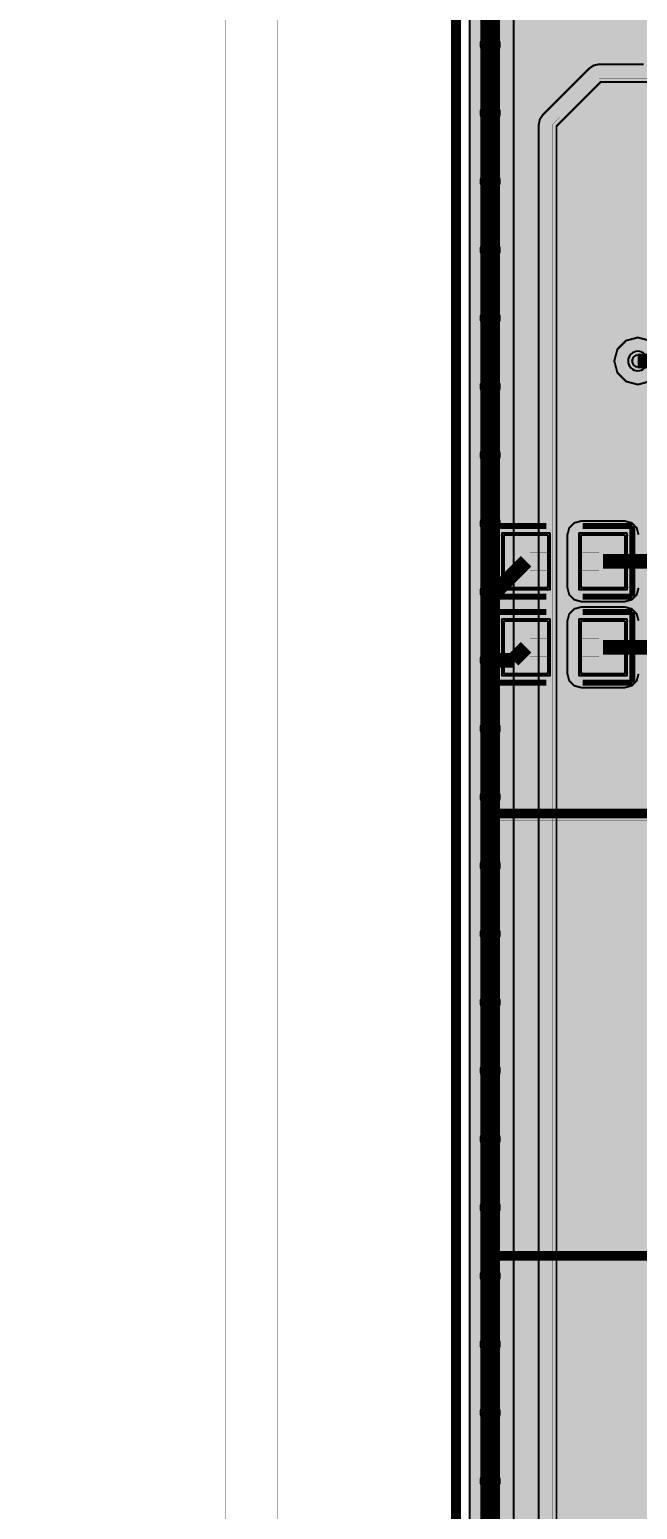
# Model space of a CAD drawing. Header units: millimetres. Extents: x -61 to 56, y -72 to 70.
# Drawn here: x -61.08 to -45.29, y 1.66 to 40.12 of the extents above; entities that cross this region are included whole.
import ezdxf

# ---------------------------------------------------------------- set-up
doc = ezdxf.new("R2010")
doc.units = ezdxf.units.MM
doc.header["$MEASUREMENT"] = 0
for name, color, linetype, true_color in [('02GND', 7, 'Continuous', 0x999966), ('03POWER', 7, 'Continuous', 0x008000), ('Board-Outline-Layer', 7, 'Continuous', 0xff00ff), ('Bottom-Layer', 7, 'Continuous', 0x0000ff), ('Document-Layer', 7, 'Continuous', 0xffffff), ('Hole-Layer', 7, 'Continuous', 0x222222), ('Multi-Layer', 7, 'Continuous', 0xc0c0c0), ('Top-Layer', 7, 'Continuous', 0xff0000), ('Top-Paste-Mask-Layer', 7, 'Continuous', 0x808080), ('Top-Silkscreen-Layer', 7, 'Continuous', 0xffcc00), ('Top-Solder-Mask-Layer', 7, 'Continuous', 0x800080)]:
    doc.layers.add(name, color=color, linetype=linetype, true_color=true_color)

msp = doc.modelspace()

# ---------------------------------------------------------------- hatches: boundary and pattern name
at = {"layer": '02GND'}
msp.add_hatch(color=256, dxfattribs=at).paths.add_polyline_path([(-49.642, 52.153), (49.642, 52.153), (49.642, -62.142), (-49.642, -62.142)])
at = {"layer": '03POWER'}
for points in [[(48.499, -56.042), (48.581, -56.348), (48.806, -56.572), (49.112, -56.654), (49.418, -56.571), (49.642, -56.346), (49.642, -62.142), (44.192, -62.142), (44.393, -61.957), (44.493, -61.703), (44.472, -61.43), (45.189, -61.704), (45.95, -61.804), (46.713, -61.727), (47.438, -61.475), (48.085, -61.064), (48.62, -60.514), (49.014, -59.855), (49.245, -59.123), (49.302, -58.358), (49.18, -57.601), (48.887, -56.892), (48.438, -56.269), (47.858, -55.767), (47.177, -55.412), (46.434, -55.224), (45.666, -55.212), (44.917, -55.378), (44.226, -55.712), (43.631, -56.196), (43.164, -56.805), (42.849, -57.504), (42.704, -58.258), (42.737, -59.024), (42.946, -59.763), (43.32, -60.433), (43.838, -60.999), (-43.362, -60.999), (-43.621, -61.056), (-43.831, -61.218), (-43.953, -61.453), (-43.964, -61.718), (-43.863, -61.963), (-43.667, -62.142), (-49.642, -62.142), (-49.642, -56.582), (-49.433, -56.797), (-49.148, -56.888), (-48.853, -56.832), (-49.162, -57.541), (-49.298, -58.303), (-49.253, -59.075), (-49.03, -59.816), (-48.641, -60.484), (-48.107, -61.044), (-47.458, -61.464), (-46.728, -61.722), (-45.959, -61.803), (-45.192, -61.703), (-44.469, -61.428), (-43.83, -60.992), (-43.31, -60.419), (-42.937, -59.741), (-42.732, -58.995), (-42.707, -58.222), (-42.861, -57.464), (-43.188, -56.763), (-43.668, -56.157), (-44.277, -55.679), (-44.979, -55.356), (-45.738, -55.205), (-46.511, -55.234), (-47.256, -55.443), (-47.932, -55.818), (-48.502, -56.341), (-48.5, -56.309), (-48.499, -56.277), (-48.499, 51.315), (-19.403, 51.315), (-19.629, 51.144), (-19.755, 50.889), (-19.751, 50.604), (-19.619, 50.352), (-19.388, 50.187), (-19.658, 49.977), (-19.773, 49.655), (-19.698, 49.322), (-19.455, 49.081), (-19.684, 48.858), (-19.769, 48.551), (-19.689, 48.242), (-19.463, 48.016), (-19.155, 47.934), (-18.847, 48.018), (-18.624, 48.246), (-18.545, 48.556), (-18.633, 48.863), (-18.864, 49.083), (-18.625, 49.324), (-18.551, 49.655), (-18.665, 49.975), (-18.931, 50.185), (-18.698, 50.349), (-18.565, 50.601), (-18.56, 50.887), (-18.685, 51.143), (-18.912, 51.315), (48.426, 51.315), (48.499, 51.242)], [(-38.803, 15.502), (-38.492, 15.394), (-38.17, 15.462), (-37.93, 15.687), (-37.841, 16.004), (-37.93, 16.322), (-38.17, 16.547), (-38.492, 16.615), (-38.803, 16.507), (-38.803, 28.716), (-36.173, 31.345), (-36.013, 31.073), (-35.739, 30.917), (-35.424, 30.918), (-35.151, 31.076), (-34.993, 31.349), (-34.992, 31.665), (-35.148, 31.939), (-35.42, 32.099), (-33.88, 33.638), (-33.802, 33.755), (-33.775, 33.892), (-33.775, 38.431), (-33.802, 38.568), (-33.88, 38.684), (-34.114, 38.918), (-33.866, 39.163), (-33.791, 39.504), (-33.915, 39.83), (-34.197, 40.035), (-34.545, 40.053), (-34.847, 39.878), (-35.004, 39.567), (-34.966, 39.221), (-38.918, 39.221), (-38.872, 39.515), (-38.972, 39.797), (-39.193, 39.998), (-39.482, 40.07), (-39.771, 39.998), (-39.992, 39.797), (-40.091, 39.515), (-40.046, 39.221), (-43.998, 39.221), (-43.952, 39.515), (-44.052, 39.797), (-44.273, 39.998), (-44.562, 40.07), (-44.851, 39.998), (-45.072, 39.797), (-45.171, 39.515), (-45.126, 39.221), (-46.283, 39.221), (-46.42, 39.193), (-46.536, 39.116), (-47.743, 37.909), (-47.821, 37.792), (-47.848, 37.655), (-47.848, -24.451), (-47.821, -24.588), (-47.743, -24.704), (-46.326, -26.121), (-46.21, -26.198), (-46.073, -26.226), (-40.603, -26.226), (-40.466, -26.198), (-40.35, -26.121), (-38.908, -24.678), (-38.83, -24.562), (-38.803, -24.425), (-38.803, -21.084), (-38.42, -20.934), (-38.109, -20.664), (-37.907, -20.305), (-37.837, -19.9), (-37.907, -19.495), (-38.109, -19.136), (-38.42, -18.866), (-38.803, -18.716)], [(-47.388, -24.408), (-47.388, -21.108), (-45.815, -21.108), (-45.636, -21.06), (-45.505, -20.929), (-45.457, -20.75), (-45.457, -19.05), (-45.505, -18.871), (-45.636, -18.74), (-45.815, -18.692), (-47.388, -18.692), (-47.388, 37.613), (-46.241, 38.761), (-34.607, 38.761), (-34.235, 38.389), (-34.235, 34.967), (-34.579, 34.964), (-34.867, 34.776), (-35.008, 34.463), (-34.958, 34.123), (-34.733, 33.863), (-34.403, 33.766), (-38.87, 29.299), (-38.947, 29.597), (-39.16, 29.819), (-39.454, 29.91), (-39.755, 29.846), (-39.987, 29.645), (-40.091, 29.355), (-40.042, 29.052), (-39.852, 28.81), (-39.568, 28.692), (-39.262, 28.727), (-39.262, 9.55), (-39.554, 9.586), (-39.829, 9.483), (-40.024, 9.263), (-40.094, 8.978), (-40.024, 8.693), (-39.829, 8.474), (-39.554, 8.37), (-39.262, 8.407), (-39.262, 4.47), (-39.554, 4.506), (-39.829, 4.403), (-40.024, 4.183), (-40.094, 3.898), (-40.024, 3.613), (-39.829, 3.394), (-39.554, 3.29), (-39.262, 3.327), (-39.262, -0.61), (-39.554, -0.574), (-39.829, -0.677), (-40.024, -0.897), (-40.094, -1.182), (-40.024, -1.467), (-39.829, -1.686), (-39.554, -1.79), (-39.262, -1.753), (-39.262, -5.801), (-39.575, -5.673), (-39.909, -5.731), (-40.16, -5.957), (-40.254, -6.282), (-40.16, -6.607), (-39.909, -6.833), (-39.575, -6.891), (-39.262, -6.763), (-39.262, -8.205), (-39.576, -8.073), (-39.911, -8.128), (-40.165, -8.354), (-40.26, -8.681), (-40.165, -9.007), (-39.911, -9.233), (-39.576, -9.289), (-39.262, -9.157), (-39.262, -10.77), (-39.587, -10.739), (-39.881, -10.878), (-40.063, -11.149), (-40.08, -11.474), (-40.536, -11.255), (-41.039, -11.193), (-41.535, -11.296), (-41.971, -11.553), (-42.303, -11.936), (-42.494, -12.405), (-42.524, -12.911), (-42.39, -13.4), (-42.107, -13.82), (-41.704, -14.126), (-41.224, -14.288), (-40.718, -14.287), (-40.238, -14.124), (-39.837, -13.815), (-39.555, -13.394), (-39.424, -12.905), (-39.456, -12.399), (-39.649, -11.931), (-39.454, -11.953), (-39.262, -11.913), (-39.262, -15.85), (-39.369, -15.82), (-39.479, -15.81), (-39.714, -15.333), (-40.095, -14.963), (-40.578, -14.743), (-41.108, -14.698), (-41.621, -14.833), (-42.06, -15.132), (-42.372, -15.562), (-42.522, -16.072), (-42.492, -16.602), (-42.286, -17.091), (-41.927, -17.483), (-41.457, -17.731), (-40.932, -17.808), (-40.411, -17.703), (-39.956, -17.429), (-39.619, -17.019), (-39.439, -17.033), (-39.262, -16.993), (-39.262, -18.712), (-39.654, -18.857), (-39.973, -19.126), (-40.181, -19.489), (-40.253, -19.9), (-40.181, -20.311), (-39.973, -20.674), (-39.654, -20.943), (-39.262, -21.088), (-39.262, -24.383), (-39.619, -24.739), (-39.519, -24.222), (-39.598, -23.702), (-39.845, -23.237), (-40.233, -22.881), (-40.717, -22.674), (-41.242, -22.641), (-41.749, -22.784), (-42.179, -23.088), (-42.483, -23.518), (-42.626, -24.025), (-42.593, -24.55), (-42.387, -25.035), (-42.031, -25.423), (-41.566, -25.67), (-41.045, -25.748), (-40.528, -25.648), (-40.645, -25.766), (-46.031, -25.766)], [(-45.887, 31.509), (-45.805, 31.203), (-45.581, 30.979), (-45.275, 30.897), (-44.969, 30.979), (-44.745, 31.203), (-44.663, 31.509), (-44.745, 31.815), (-44.969, 32.039), (-45.275, 32.121), (-45.581, 32.039), (-45.805, 31.815)]]:
    msp.add_hatch(color=256, dxfattribs=at).paths.add_polyline_path(points)
at = {"layer": 'Bottom-Layer'}
msp.add_hatch(color=256, dxfattribs=at).paths.add_polyline_path([(-49.642, -62.142), (-49.642, 52.153), (49.642, 52.153), (49.642, -62.142)])
at = {"layer": 'Document-Layer'}
msp.add_hatch(color=256, dxfattribs=at).paths.add_polyline_path([(-39.8, 19.573), (-48.873, 19.573), (-48.873, 8.427), (-39.8, 8.427), (-39.69, 8.364), (-39.69, 8.237), (-39.8, 8.173), (-49, 8.173), (-49.09, 8.21), (-49.127, 8.3), (-49.127, 19.7), (-49.09, 19.79), (-49, 19.827), (-39.8, 19.827), (-39.69, 19.764), (-39.69, 19.637)])
msp.add_hatch(color=256, dxfattribs=at).paths.add_polyline_path([(-39.8, 19.573), (-48.873, 19.573), (-48.873, 8.427), (-39.8, 8.427), (-39.69, 8.364), (-39.69, 8.237), (-39.8, 8.173), (-49, 8.173), (-49.09, 8.21), (-49.127, 8.3), (-49.127, 19.7), (-49.09, 19.79), (-49, 19.827), (-39.8, 19.827), (-39.69, 19.764), (-39.69, 19.637)])
at = {"layer": 'Top-Layer'}
for points in [[(-49.642, -62.142), (-49.642, 52.153), (49.642, 52.153), (49.642, -62.142)], [(-43.206, 30.511), (-44.578, 29.138), (-44.697, 28.96), (-44.739, 28.75), (-44.739, 27.35), (-44.756, 27.35), (-44.935, 27.302), (-45.067, 27.171), (-45.114, 26.992), (-45.114, 26.852), (-45.256, 26.852), (-45.256, 26.992), (-45.304, 27.171), (-45.435, 27.302), (-45.614, 27.35), (-46.746, 27.35), (-46.925, 27.302), (-47.057, 27.171), (-47.105, 26.992), (-47.105, 25.615), (-47.057, 25.435), (-46.925, 25.304), (-46.746, 25.256), (-45.614, 25.256), (-45.435, 25.304), (-45.304, 25.435), (-45.256, 25.615), (-45.256, 25.754), (-45.114, 25.754), (-45.114, 25.615), (-45.067, 25.435), (-44.935, 25.304), (-44.756, 25.256), (-43.778, 25.256), (-43.919, 25.115), (-44.756, 25.115), (-44.935, 25.067), (-45.067, 24.936), (-45.114, 24.757), (-45.114, 24.617), (-45.256, 24.617), (-45.256, 24.757), (-45.304, 24.936), (-45.435, 25.067), (-45.614, 25.115), (-46.746, 25.115), (-46.925, 25.067), (-47.057, 24.936), (-47.105, 24.757), (-47.105, 23.38), (-47.057, 23.2), (-46.925, 23.069), (-46.746, 23.021), (-45.614, 23.021), (-45.435, 23.069), (-45.304, 23.2), (-45.256, 23.38), (-45.256, 23.519), (-45.114, 23.519), (-45.114, 23.38), (-45.067, 23.2), (-44.935, 23.069), (-44.756, 23.021), (-43.624, 23.021), (-43.445, 23.069), (-43.314, 23.2), (-43.266, 23.38), (-43.266, 24.217), (-43.114, 24.368), (-43.114, 23.38), (-43.067, 23.2), (-42.935, 23.069), (-42.756, 23.021), (-42.739, 23.021), (-42.739, 22.328), (-42.697, 22.118), (-42.578, 21.94), (-39.882, 19.244), (-39.704, 19.126), (-39.494, 19.084), (-38.832, 19.084), (-38.558, 19.02), (-38.285, 19.086), (-38.069, 19.267), (-37.958, 19.525), (-37.973, 19.805), (-38.112, 20.049), (-38.002, 20.049), (-37.823, 20.097), (-37.692, 20.228), (-37.644, 20.408), (-37.644, 21.785), (-37.692, 21.964), (-37.823, 22.095), (-38.002, 22.143), (-38.019, 22.143), (-38.019, 22.285), (-37.863, 22.285), (-37.684, 22.333), (-37.553, 22.464), (-37.505, 22.643), (-37.505, 23.993), (-37.553, 24.172), (-37.684, 24.303), (-37.863, 24.351), (-38.266, 24.351), (-38.266, 25.074), (-38.197, 25.235), (-38.173, 25.408), (-38.173, 26.79), (-38.251, 27.097), (-38.466, 27.329), (-38.767, 27.43), (-39.079, 27.376), (-39.327, 27.178), (-39.45, 26.887), (-39.574, 27.178), (-39.822, 27.376), (-40.134, 27.43), (-40.434, 27.329), (-40.649, 27.097), (-40.727, 26.79), (-40.727, 26.233), (-41.256, 25.704), (-41.266, 25.704), (-41.266, 26.992), (-41.357, 27.23), (-41.583, 27.347), (-41.635, 27.687), (-41.861, 27.945), (-42.19, 28.041), (-42.52, 27.945), (-42.745, 27.687), (-42.797, 27.347), (-43.023, 27.23), (-43.114, 26.992), (-43.114, 25.704), (-43.191, 25.697), (-43.266, 25.679), (-43.266, 26.992), (-43.314, 27.171), (-43.445, 27.302), (-43.624, 27.35), (-43.641, 27.35), (-43.641, 28.523), (-42.59, 29.574), (-39.265, 29.574), (-39.055, 29.616), (-38.877, 29.735), (-38.427, 30.185), (-38.331, 30.315), (-38.276, 30.468), (-38.226, 30.561), (-38.192, 30.661), (-38.159, 30.545), (-38.09, 30.447), (-37.923, 30.28), (-37.806, 30.203), (-37.669, 30.175), (-37.437, 30.175), (-37.3, 30.203), (-37.184, 30.28), (-37.16, 30.304), (-37.091, 30.364), (-37.031, 30.433), (-37.003, 30.461), (-36.934, 30.558), (-36.901, 30.673), (-36.76, 30.398), (-36.508, 30.22), (-36.202, 30.18), (-35.912, 30.288), (-35.707, 30.519), (-35.633, 30.818), (-35.633, 30.897), (-35.584, 30.897), (-35.277, 30.979), (-35.053, 31.203), (-34.971, 31.509), (-35.053, 31.815), (-35.277, 32.039), (-35.584, 32.121), (-35.633, 32.121), (-35.633, 32.2), (-35.711, 32.507), (-35.926, 32.739), (-36.225, 32.84), (-34.194, 34.872), (-34.116, 34.988), (-34.089, 35.125), (-34.089, 37.406), (-34.116, 37.543), (-34.194, 37.659), (-34.386, 37.85), (-34.502, 37.928), (-34.639, 37.955), (-37.712, 37.955), (-37.849, 37.928), (-37.966, 37.85), (-38.141, 37.675), (-38.219, 37.559), (-38.246, 37.421), (-38.246, 32.498), (-38.46, 32.735), (-38.761, 32.84), (-39.075, 32.787), (-39.325, 32.59), (-39.45, 32.297), (-39.574, 32.589), (-39.822, 32.786), (-40.134, 32.841), (-40.434, 32.739), (-40.649, 32.507), (-40.727, 32.2), (-40.727, 32.121), (-41.127, 32.121), (-41.127, 32.184), (-41.175, 32.363), (-41.306, 32.494), (-41.485, 32.542), (-42.895, 32.542), (-43.074, 32.494), (-43.205, 32.363), (-43.253, 32.184), (-43.253, 30.834), (-43.223, 30.689), (-43.136, 30.569), (-43.172, 30.541)], [(-47.614, 26.992), (-47.614, 25.615), (-48.746, 25.615), (-48.746, 26.992)], [(-45.614, 26.992), (-45.614, 25.615), (-46.746, 25.615), (-46.746, 26.992)], [(-47.614, 24.757), (-47.614, 23.38), (-48.746, 23.38), (-48.746, 24.757)], [(-45.614, 24.757), (-45.614, 23.38), (-46.746, 23.38), (-46.746, 24.757)]]:
    msp.add_hatch(color=256, dxfattribs=at).paths.add_polyline_path(points)
at = {"layer": 'Top-Paste-Mask-Layer'}
for points in [[(-47.63, 26.943), (-47.63, 26.523), (-48.075, 26.523), (-48.075, 26.073), (-47.635, 26.073), (-47.63, 25.663), (-47.68, 25.613), (-48.83, 25.613), (-48.88, 25.663), (-48.88, 26.943), (-48.83, 26.993), (-47.68, 26.993)], [(-47.63, 26.943), (-47.63, 26.523), (-48.075, 26.523), (-48.075, 26.073), (-47.635, 26.073), (-47.63, 25.663), (-47.68, 25.613), (-48.83, 25.613), (-48.88, 25.663), (-48.88, 26.943), (-48.83, 26.993), (-47.68, 26.993)], [(-45.48, 26.943), (-45.48, 25.663), (-45.53, 25.613), (-46.68, 25.613), (-46.73, 25.663), (-46.735, 26.073), (-46.285, 26.073), (-46.285, 26.523), (-46.725, 26.523), (-46.73, 26.943), (-46.68, 26.993), (-45.53, 26.993)], [(-45.48, 26.943), (-45.48, 25.663), (-45.53, 25.613), (-46.68, 25.613), (-46.73, 25.663), (-46.735, 26.073), (-46.285, 26.073), (-46.285, 26.523), (-46.725, 26.523), (-46.73, 26.943), (-46.68, 26.993), (-45.53, 26.993)], [(-47.63, 24.708), (-47.63, 24.288), (-48.075, 24.288), (-48.075, 23.838), (-47.635, 23.838), (-47.63, 23.428), (-47.68, 23.378), (-48.83, 23.378), (-48.88, 23.428), (-48.88, 24.708), (-48.83, 24.758), (-47.68, 24.758)], [(-47.63, 24.708), (-47.63, 24.288), (-48.075, 24.288), (-48.075, 23.838), (-47.635, 23.838), (-47.63, 23.428), (-47.68, 23.378), (-48.83, 23.378), (-48.88, 23.428), (-48.88, 24.708), (-48.83, 24.758), (-47.68, 24.758)], [(-45.48, 24.708), (-45.48, 23.428), (-45.53, 23.378), (-46.68, 23.378), (-46.73, 23.428), (-46.735, 23.838), (-46.285, 23.838), (-46.285, 24.288), (-46.725, 24.288), (-46.73, 24.708), (-46.68, 24.758), (-45.53, 24.758)], [(-45.48, 24.708), (-45.48, 23.428), (-45.53, 23.378), (-46.68, 23.378), (-46.73, 23.428), (-46.735, 23.838), (-46.285, 23.838), (-46.285, 24.288), (-46.725, 24.288), (-46.73, 24.708), (-46.68, 24.758), (-45.53, 24.758)]]:
    msp.add_hatch(color=256, dxfattribs=at).paths.add_polyline_path(points)
at = {"layer": 'Top-Solder-Mask-Layer'}
for points in [[(-47.563, 27.042), (-47.563, 25.564), (-48.797, 25.564), (-48.797, 27.042)], [(-45.563, 27.042), (-45.563, 25.564), (-46.797, 25.564), (-46.797, 27.042)], [(-47.563, 24.807), (-47.563, 23.329), (-48.797, 23.329), (-48.797, 24.807)], [(-45.563, 24.807), (-45.563, 23.329), (-46.797, 23.329), (-46.797, 24.807)]]:
    msp.add_hatch(color=256, dxfattribs=at).paths.add_polyline_path(points)

# ---------------------------------------------------------------- linework, layer by layer
at = {"layer": '02GND'}
for points, const_width in [([(-55.987, -65.689), (-55.987, 65.092), (56.11, 65.092), (56.11, -65.689)], 0.00508), ([(-49.642, 52.153), (49.642, 52.153), (49.642, -62.142), (-49.642, -62.142)], 0.0508)]:
    msp.add_lwpolyline(points, close=True, dxfattribs=dict(at, const_width=const_width))
at = {"layer": '03POWER'}
for points, const_width in [([(-61.075, -68.281), (-61.075, 70.393), (53.654, 70.393), (53.654, -68.281)], 0.00508), ([(-40.603, -25.867), (-46.073, -25.867), (-47.49, -24.451), (-47.49, 37.655), (-46.283, 38.862), (-34.565, 38.862), (-34.133, 38.431), (-34.133, 33.892), (-39.161, 28.864), (-39.161, -24.425)], 0.00508), ([(-45.887, 31.509), (-45.805, 31.203), (-45.581, 30.979), (-45.275, 30.897), (-44.969, 30.979), (-44.745, 31.203), (-44.663, 31.509), (-44.745, 31.815), (-44.969, 32.039), (-45.275, 32.121), (-45.581, 32.039), (-45.805, 31.815)], 0.0508)]:
    msp.add_lwpolyline(points, close=True, dxfattribs=dict(at, const_width=const_width))
for points, const_width in [([(-48.499, -56.277), (-48.499, 51.315)], 0.0508), ([(-49.111, 41.513), (-49.111, 39.735)], 0.508), ([(-49.111, 39.735), (-49.111, 37.957)], 0.508), ([(-45.126, 39.221), (-46.283, 39.221), (-46.42, 39.193), (-46.536, 39.116), (-47.743, 37.909), (-47.821, 37.792), (-47.848, 37.655), (-47.848, -24.451)], 0.0508), ([(-47.388, -18.692), (-47.388, 37.613), (-46.241, 38.761), (-34.607, 38.761)], 0.0508), ([(-49.111, 37.957), (-49.111, 36.179)], 0.508), ([(-49.111, 36.179), (-49.111, 34.401)], 0.508), ([(-49.111, 34.401), (-49.111, 32.623)], 0.508), ([(-49.111, 32.623), (-49.111, 30.845)], 0.508), ([(-49.111, 30.845), (-49.111, 29.067)], 0.508), ([(-49.111, 29.067), (-49.111, 27.289)], 0.508), ([(-49.111, 27.289), (-49.111, 25.511)], 0.508), ([(-49.111, 25.511), (-49.111, 23.733)], 0.508), ([(-49.111, 23.733), (-49.111, 21.955)], 0.508), ([(-49.111, 21.955), (-49.111, 20.177)], 0.508), ([(-49.111, 20.177), (-49.111, 18.399)], 0.508), ([(-49.111, 18.399), (-49.111, 16.621)], 0.508), ([(-49.111, 16.621), (-49.111, 14.843)], 0.508), ([(-49.111, 14.843), (-49.111, 13.065)], 0.508), ([(-49.111, 13.065), (-49.111, 11.287)], 0.508), ([(-49.111, 11.287), (-49.111, 9.509)], 0.508), ([(-49.111, 9.509), (-49.111, 7.731)], 0.508), ([(-49.111, 7.731), (-49.111, 5.953)], 0.508), ([(-49.111, 5.953), (-49.111, 4.175)], 0.508), ([(-49.111, 4.175), (-49.111, 2.397)], 0.508), ([(-49.111, 2.397), (-49.111, 0.619)], 0.508)]:
    msp.add_lwpolyline(points, dxfattribs=dict(at, const_width=const_width))
at = {"layer": 'Board-Outline-Layer', "const_width": 0.254}
msp.add_lwpolyline([(-50, -62.5), (-50, 62.5), (50, 62.5), (50, -62.5)], close=True, dxfattribs=at)
at = {"layer": 'Bottom-Layer'}
for points, const_width in [([(-54.628, -65.079), (-54.628, 58.07), (53.522, 58.07), (53.522, -65.079)], 0.00508), ([(-49.642, -62.142), (-49.642, 52.153), (49.642, 52.153), (49.642, -62.142)], 0.0508)]:
    msp.add_lwpolyline(points, close=True, dxfattribs=dict(at, const_width=const_width))
at = {"layer": 'Document-Layer', "const_width": 0.00508}
msp.add_lwpolyline([(-39.8, 19.573), (-48.873, 19.573), (-48.873, 8.427), (-39.8, 8.427), (-39.69, 8.364), (-39.69, 8.237), (-39.8, 8.173), (-49, 8.173), (-49.09, 8.21), (-49.127, 8.3), (-49.127, 19.7), (-49.09, 19.79), (-49, 19.827), (-39.8, 19.827), (-39.69, 19.764), (-39.69, 19.637)], close=True, dxfattribs=at)
msp.add_lwpolyline([(-39.8, 19.573), (-48.873, 19.573), (-48.873, 8.427), (-39.8, 8.427), (-39.69, 8.364), (-39.69, 8.237), (-39.8, 8.173), (-49, 8.173), (-49.09, 8.21), (-49.127, 8.3), (-49.127, 19.7), (-49.09, 19.79), (-49, 19.827), (-39.8, 19.827), (-39.69, 19.764), (-39.69, 19.637)], close=True, dxfattribs=at)
at = {"layer": 'Hole-Layer'}
for points in [[(-49.264, 39.735, 1), (-48.959, 39.735, 1)], [(-49.264, 37.957, 1), (-48.959, 37.957, 1)], [(-49.264, 36.179, 1), (-48.959, 36.179, 1)], [(-49.264, 34.401, 1), (-48.959, 34.401, 1)], [(-49.264, 32.623, 1), (-48.959, 32.623, 1)], [(-45.428, 31.509, 1), (-45.123, 31.509, 1)], [(-49.264, 30.845, 1), (-48.959, 30.845, 1)], [(-49.264, 29.067, 1), (-48.959, 29.067, 1)], [(-49.264, 27.289, 1), (-48.959, 27.289, 1)], [(-49.264, 25.511, 1), (-48.959, 25.511, 1)], [(-49.264, 23.733, 1), (-48.959, 23.733, 1)], [(-49.264, 21.955, 1), (-48.959, 21.955, 1)], [(-49.264, 20.177, 1), (-48.959, 20.177, 1)], [(-49.264, 18.399, 1), (-48.959, 18.399, 1)], [(-49.264, 16.621, 1), (-48.959, 16.621, 1)], [(-49.264, 14.843, 1), (-48.959, 14.843, 1)], [(-49.264, 13.065, 1), (-48.959, 13.065, 1)], [(-49.264, 11.287, 1), (-48.959, 11.287, 1)], [(-49.264, 9.509, 1), (-48.959, 9.509, 1)], [(-49.264, 7.731, 1), (-48.959, 7.731, 1)], [(-49.264, 5.953, 1), (-48.959, 5.953, 1)], [(-49.264, 4.175, 1), (-48.959, 4.175, 1)], [(-49.264, 2.397, 1), (-48.959, 2.397, 1)]]:
    msp.add_lwpolyline(points, format="xyb", close=True, dxfattribs=at)
at = {"layer": 'Multi-Layer'}
for points in [[(-49.365, 39.735, 1), (-48.857, 39.735, 1)], [(-49.365, 37.957, 1), (-48.857, 37.957, 1)], [(-49.365, 36.179, 1), (-48.857, 36.179, 1)], [(-49.365, 34.401, 1), (-48.857, 34.401, 1)], [(-49.365, 32.623, 1), (-48.857, 32.623, 1)], [(-45.529, 31.509, 1), (-45.021, 31.509, 1)], [(-49.365, 30.845, 1), (-48.857, 30.845, 1)], [(-49.365, 29.067, 1), (-48.857, 29.067, 1)], [(-49.365, 27.289, 1), (-48.857, 27.289, 1)], [(-49.365, 25.511, 1), (-48.857, 25.511, 1)], [(-49.365, 23.733, 1), (-48.857, 23.733, 1)], [(-49.365, 21.955, 1), (-48.857, 21.955, 1)], [(-49.365, 20.177, 1), (-48.857, 20.177, 1)], [(-49.365, 18.399, 1), (-48.857, 18.399, 1)], [(-49.365, 16.621, 1), (-48.857, 16.621, 1)], [(-49.365, 14.843, 1), (-48.857, 14.843, 1)], [(-49.365, 13.065, 1), (-48.857, 13.065, 1)], [(-49.365, 11.287, 1), (-48.857, 11.287, 1)], [(-49.365, 9.509, 1), (-48.857, 9.509, 1)], [(-49.365, 7.731, 1), (-48.857, 7.731, 1)], [(-49.365, 5.953, 1), (-48.857, 5.953, 1)], [(-49.365, 4.175, 1), (-48.857, 4.175, 1)], [(-49.365, 2.397, 1), (-48.857, 2.397, 1)]]:
    msp.add_lwpolyline(points, format="xyb", close=True, dxfattribs=at)
at = {"layer": 'Top-Layer'}
for points, const_width in [([(-56.996, -72.447), (-56.996, 55.439), (53.522, 55.439), (53.522, -72.447)], 0.00508), ([(-49.642, -62.142), (-49.642, 52.153), (49.642, 52.153), (49.642, -62.142)], 0.0508)]:
    msp.add_lwpolyline(points, close=True, dxfattribs=dict(at, const_width=const_width))
for points, const_width in [([(-44.19, 31.509), (-45.275, 31.509)], 0.381), ([(-45.256, 26.992), (-45.304, 27.171), (-45.435, 27.302), (-45.614, 27.35), (-46.746, 27.35), (-46.925, 27.302), (-47.057, 27.171), (-47.105, 26.992), (-47.105, 25.615), (-47.057, 25.435), (-46.925, 25.304), (-46.746, 25.256), (-45.614, 25.256), (-45.435, 25.304), (-45.304, 25.435), (-45.256, 25.615)], 0.0508), ([(-48.18, 26.303), (-48.972, 25.511)], 0.381), ([(-46.18, 26.303), (-44.19, 26.303)], 0.381), ([(-48.972, 25.511), (-49.111, 25.511)], 0.381), ([(-45.256, 24.757), (-45.304, 24.936), (-45.435, 25.067), (-45.614, 25.115), (-46.746, 25.115), (-46.925, 25.067), (-47.057, 24.936), (-47.105, 24.757), (-47.105, 23.38), (-47.057, 23.2), (-46.925, 23.069), (-46.746, 23.021), (-45.614, 23.021), (-45.435, 23.069), (-45.304, 23.2), (-45.256, 23.38)], 0.0508), ([(-48.18, 24.068), (-48.515, 23.733)], 0.381), ([(-44.19, 24.068), (-46.18, 24.068)], 0.381), ([(-48.515, 23.733), (-49.111, 23.733)], 0.381)]:
    msp.add_lwpolyline(points, dxfattribs=dict(at, const_width=const_width))
for points in [[(-47.614, 26.992), (-47.614, 25.615), (-48.746, 25.615), (-48.746, 26.992)], [(-45.614, 26.992), (-45.614, 25.615), (-46.746, 25.615), (-46.746, 26.992)], [(-47.614, 24.757), (-47.614, 23.38), (-48.746, 23.38), (-48.746, 24.757)], [(-45.614, 24.757), (-45.614, 23.38), (-46.746, 23.38), (-46.746, 24.757)]]:
    msp.add_lwpolyline(points, close=True, dxfattribs=at)
at = {"layer": 'Top-Paste-Mask-Layer', "const_width": 0.00508}
for points in [[(-47.63, 26.943), (-47.63, 26.523), (-48.075, 26.523), (-48.075, 26.073), (-47.635, 26.073), (-47.63, 25.663), (-47.68, 25.613), (-48.83, 25.613), (-48.88, 25.663), (-48.88, 26.943), (-48.83, 26.993), (-47.68, 26.993)], [(-47.63, 26.943), (-47.63, 26.523), (-48.075, 26.523), (-48.075, 26.073), (-47.635, 26.073), (-47.63, 25.663), (-47.68, 25.613), (-48.83, 25.613), (-48.88, 25.663), (-48.88, 26.943), (-48.83, 26.993), (-47.68, 26.993)], [(-45.48, 26.943), (-45.48, 25.663), (-45.53, 25.613), (-46.68, 25.613), (-46.73, 25.663), (-46.735, 26.073), (-46.285, 26.073), (-46.285, 26.523), (-46.725, 26.523), (-46.73, 26.943), (-46.68, 26.993), (-45.53, 26.993)], [(-45.48, 26.943), (-45.48, 25.663), (-45.53, 25.613), (-46.68, 25.613), (-46.73, 25.663), (-46.735, 26.073), (-46.285, 26.073), (-46.285, 26.523), (-46.725, 26.523), (-46.73, 26.943), (-46.68, 26.993), (-45.53, 26.993)], [(-47.63, 24.708), (-47.63, 24.288), (-48.075, 24.288), (-48.075, 23.838), (-47.635, 23.838), (-47.63, 23.428), (-47.68, 23.378), (-48.83, 23.378), (-48.88, 23.428), (-48.88, 24.708), (-48.83, 24.758), (-47.68, 24.758)], [(-47.63, 24.708), (-47.63, 24.288), (-48.075, 24.288), (-48.075, 23.838), (-47.635, 23.838), (-47.63, 23.428), (-47.68, 23.378), (-48.83, 23.378), (-48.88, 23.428), (-48.88, 24.708), (-48.83, 24.758), (-47.68, 24.758)], [(-45.48, 24.708), (-45.48, 23.428), (-45.53, 23.378), (-46.68, 23.378), (-46.73, 23.428), (-46.735, 23.838), (-46.285, 23.838), (-46.285, 24.288), (-46.725, 24.288), (-46.73, 24.708), (-46.68, 24.758), (-45.53, 24.758)], [(-45.48, 24.708), (-45.48, 23.428), (-45.53, 23.378), (-46.68, 23.378), (-46.73, 23.428), (-46.735, 23.838), (-46.285, 23.838), (-46.285, 24.288), (-46.725, 24.288), (-46.73, 24.708), (-46.68, 24.758), (-45.53, 24.758)]]:
    msp.add_lwpolyline(points, close=True, dxfattribs=at)
at = {"layer": 'Top-Silkscreen-Layer'}
for points, const_width in [([(-47.656, 27.22), (-48.941, 27.22)], 0.152), ([(-48.941, 27.22), (-48.941, 25.386)], 0.152), ([(-47.656, 27.22), (-48.941, 27.22)], 0.152), ([(-48.941, 27.22), (-48.941, 25.386)], 0.152), ([(-46.704, 27.22), (-45.419, 27.22)], 0.152), ([(-46.704, 27.22), (-45.419, 27.22)], 0.152), ([(-45.419, 27.22), (-45.419, 25.386)], 0.152), ([(-45.419, 27.22), (-45.419, 25.386)], 0.152), ([(-48.941, 25.386), (-47.656, 25.386)], 0.152), ([(-48.941, 25.386), (-47.656, 25.386)], 0.152), ([(-45.419, 25.386), (-46.704, 25.386)], 0.152), ([(-45.419, 25.386), (-46.704, 25.386)], 0.152), ([(-47.656, 24.985), (-48.941, 24.985)], 0.152), ([(-48.941, 24.985), (-48.941, 23.151)], 0.152), ([(-47.656, 24.985), (-48.941, 24.985)], 0.152), ([(-48.941, 24.985), (-48.941, 23.151)], 0.152), ([(-46.704, 24.985), (-45.419, 24.985)], 0.152), ([(-46.704, 24.985), (-45.419, 24.985)], 0.152), ([(-45.419, 24.985), (-45.419, 23.151)], 0.152), ([(-45.419, 24.985), (-45.419, 23.151)], 0.152), ([(-48.941, 23.151), (-47.656, 23.151)], 0.152), ([(-48.941, 23.151), (-47.656, 23.151)], 0.152), ([(-45.419, 23.151), (-46.704, 23.151)], 0.152), ([(-45.419, 23.151), (-46.704, 23.151)], 0.152), ([(-39.8, 19.75), (-49, 19.75)], 0.254), ([(-49, 19.75), (-49, 8.25)], 0.254), ([(-39.8, 19.75), (-49, 19.75)], 0.254), ([(-49, 19.75), (-49, 8.25)], 0.254), ([(-39.8, 8.25), (-49, 8.25)], 0.254), ([(-39.8, 8.25), (-49, 8.25)], 0.254)]:
    msp.add_lwpolyline(points, dxfattribs=dict(at, const_width=const_width))
at = {"layer": 'Top-Solder-Mask-Layer'}
for points in [[(-47.563, 27.042), (-47.563, 25.564), (-48.797, 25.564), (-48.797, 27.042)], [(-45.563, 27.042), (-45.563, 25.564), (-46.797, 25.564), (-46.797, 27.042)], [(-47.563, 24.807), (-47.563, 23.329), (-48.797, 23.329), (-48.797, 24.807)], [(-45.563, 24.807), (-45.563, 23.329), (-46.797, 23.329), (-46.797, 24.807)]]:
    msp.add_lwpolyline(points, close=True, dxfattribs=at)

doc.saveas('drawing.dxf')
